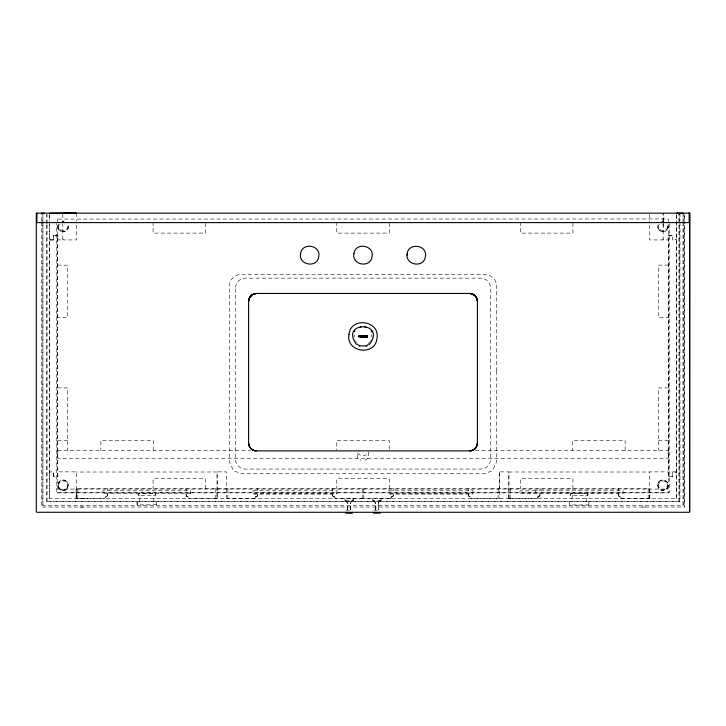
<?xml version="1.0" encoding="UTF-8"?>
<svg xmlns="http://www.w3.org/2000/svg" width="726" height="726" viewBox="0 0 726 726"><rect width="100%" height="100%" fill="white"/><g stroke="black" fill="none" stroke-linecap="round" stroke-linejoin="round"><path stroke-width="0.54" stroke-dasharray="3.63 2.72" d="M41.309 222.347L41.309 507.038L684.691 507.038L684.691 224.615L684.691 506.93M41.309 221.212L41.309 213.281M42.888 505.36L42.888 222.328M42.888 221.194L42.888 214.406L42.888 223.463M46.564 501.684L46.573 224.588M46.564 223.454L46.573 214.406M47.09 224.606L47.09 501.267L678.91 501.267L678.91 213.272M47.09 223.472L47.09 214.406M49.713 498.535L49.713 213.281L49.713 221.185M53.642 476.492L53.642 471.982L53.642 476.601L57.844 476.601L57.844 471.882L76.475 471.882L76.475 498.644M53.642 239.825L53.642 235.206L57.844 235.206L57.844 239.934L62.835 239.934L62.826 224.325M57.844 239.825L57.844 235.315M66.774 481.656C59.078 474.686 53.887 490.486 63.089 490.458C68.017 491.929 69.469 481.964 66.883 481.774M76.475 497.492L76.475 488.779M77.782 498.58L104.635 498.381C104.871 496.593 109.118 495.858 107.276 493.662M137.078 502.002L137.296 504.942M138.121 495.286L138.23 493.399L155.346 493.399L155.446 495.386L138.23 495.495L138.258 493.399M140.227 501.793L139.746 501.793L139.746 495.495M153.349 501.793C154.221 501.884 153.994 495.277 153.349 495.495M155.446 495.286L155.092 493.399M156.498 504.733L137.432 504.942M217.11 497.492L217.11 471.991L76.475 472.018M344.895 500.532L344.895 498.853M347.509 509.815L347.464 502.528L345.83 500.74L344.895 500.631L345.031 498.644M350.658 509.815L350.712 502.528L352.5 500.74L350.821 502.283M375.333 509.815C377.311 508.699 373.663 499.552 375.288 502.528M378.482 509.815L378.536 502.528L380.17 500.74M379.752 501.739L380.279 500.74M499.443 471.991L499.443 498.644M508.89 497.492L508.89 471.991L649.534 472.018M570.545 495.286L570.645 493.399L587.761 493.399L587.869 495.386L570.645 495.495L570.899 493.399M587.869 493.607L587.869 495.286L587.761 493.399M663.174 226.548L663.174 222.12L663.174 239.934L668.156 239.934L668.156 235.206L672.358 235.206L672.358 239.934L676.296 239.934M663.174 221.013L663.174 213.272L663.174 221.947M649.534 498.644L649.534 471.882L668.156 471.882L668.156 476.601L672.358 476.601L672.358 471.991M676.296 498.535L676.287 213.272M679.445 501.684L679.427 222.328M679.445 221.194L679.427 213.281M683.112 505.36L683.112 224.597M683.112 223.463L683.112 214.406L683.112 221.194M621.429 498.571L648.209 498.58M662.856 231.794L662.321 231.667M662.856 490.413L662.593 490.404M345.122 500.74L353.181 500.74L353.045 498.644M353.29 498.853L353.181 500.74M57.844 226.494C57.944 234.925 71.565 231.476 67.881 224.652A5.191 5.191 0 0 1 63.089 231.748L63.044 231.703A5.191 5.191 0 0 1 58.289 224.561L57.944 226.494M668.147 226.875L668.065 226.603M663.401 221.421L663.954 221.403L662.058 221.466M371.839 337.3L371.712 334.695M255.225 497.065C256.813 497.174 258.674 494.851 257.258 493.662M390.561 498.644C390.434 496.502 395.325 496.203 393.193 493.662M537.558 497.065L539.672 495.894L539.699 493.662M257.004 496.312L257.775 494.47M391.087 497.065L392.92 496.321L393.71 494.47M538.447 496.883L540.108 494.47M659.308 230.224L657.82 227.565L658.119 224.652A5.191 5.191 0 0 0 662.911 231.748L659.045 230.097M354.279 334.695L354.152 337.3M63.961 221.376L64.133 221.403A5.191 5.191 0 0 0 62.082 221.457L64.106 221.457M378.536 502.528L378.482 509.924M659.117 481.774C663.791 475.566 672.866 486.493 664.898 490.059C658.845 492.655 655.832 484.369 659.362 481.402M668.083 227.419L666.459 230.414L662.911 231.748A5.191 5.191 0 0 0 667.711 224.561L667.956 227.565M667.956 486.284L668.056 486.302A5.191 5.191 0 0 1 659.489 489.17L659.507 489.124A5.191 5.191 0 0 1 661.241 480.34L661.241 480.285A5.191 5.191 0 0 1 668.011 486.275L668.083 486.139M257.73 494.95L256.995 496.321L255.153 497.065L254.654 498.571M393.655 494.95L392.92 496.321L391.541 497.029M540.062 494.95C540.516 496.049 537.285 497.346 538.429 496.893M585.764 501.793C586.789 501.775 586.499 495.822 585.764 495.495M254.69 498.444L227.864 498.381M390.652 498.381L363.799 498.381M537.449 497.165L536.959 498.644L510.197 498.381L510.578 498.644M372.747 498.671L372.71 500.631M156.471 504.906L156.498 501.893M347.518 509.924L347.518 502.837L346.465 501.793M375.26 510.106L375.333 502.837M379.88 500.74C382.366 502.265 380.533 495.695 381.114 500.532M137.078 501.893L137.105 504.906M569.601 501.793L569.601 504.942L588.559 504.942M370.832 340.612L371.204 339.822M62.826 214.224L62.835 223.227M663.174 238.881L662.657 239.934L649.534 239.934L649.534 224.334M216.584 498.644L217.11 497.591M60.24 230.841L60.666 231.204L60.049 230.823M60.567 489.751L60.476 489.696A5.191 5.191 0 0 1 60.494 480.766L60.421 480.739A5.191 5.191 0 0 1 68.289 485.258L68.344 485.313A5.191 5.191 0 0 1 60.494 489.76L60.276 489.687M107.257 495.894L107.693 494.47L106.913 496.312L105.143 497.065M59.387 224.071C54.65 232.683 71.529 232.683 66.801 224.071M659.208 224.071C654.471 232.683 671.35 232.683 666.622 224.071M58.443 482.835L58.897 482.273L58.525 482.681M67.518 488.072L67.745 487.69M658.482 482.645L658.8 482L658.391 482.59M667.112 488.244L666.885 488.544M369.861 342.064L370.387 341.365M539.654 490.712L540.217 488.671M257.258 490.776L257.775 488.671M332.354 494.116L332.817 493.662M393.193 490.776L393.71 488.671M468.742 493.662C467.344 494.887 469.187 497.165 470.775 497.065M106.903 496.321L105.524 497.029M256.995 496.321L255.606 497.029M378.8 502.083L379.535 501.793M658.428 487.79L658.636 488.308L658.264 487.69M667.185 482.218L667.566 482.835L667.203 482.409M215.504 498.58L189.005 498.571M665.297 231.113L665.896 230.75M381.005 500.74L372.946 500.74M365.105 460.32L368.381 458.16L368.509 452.425C367.265 456.681 358.735 456.681 357.491 452.425L357.619 458.16L360.895 460.32M63.416 231.785L63.952 231.63M63.579 490.386L63.144 490.413M537.485 497.065L537.957 497.029M535.389 490.776L519.925 490.885L519.925 493.553L623.026 493.662L623.026 490.776L535.389 490.776L535.489 493.662M81.775 498.644L83.889 498.644M140.027 495.495L140.227 495.495M572.642 495.495C571.916 495.686 571.625 501.893 572.642 501.793M642.111 498.644L644.234 498.644M373.246 500.74L373.944 500.74M642.111 507.038L646.231 507.038M350.776 510.187L350.667 502.837M53.642 235.732L57.581 235.732L57.581 476.075L53.642 476.075L53.642 471.882L49.713 471.882L49.713 239.934L53.651 239.934L53.651 235.206M672.358 235.732L668.419 235.732L668.419 476.075L672.358 476.075M676.296 239.408L675.244 239.408L675.244 239.934M49.813 239.934L53.542 239.934M57.581 265.117L67.554 265.217L67.554 317.589L57.581 317.589M668.419 265.117L658.455 265.117L658.455 317.589L668.419 317.589M57.581 387.92L67.554 387.92L67.554 450.365M668.419 387.92L658.455 387.92L658.455 450.365M57.581 440.392L67.554 440.392M658.455 440.392L668.419 440.392M57.581 450.365L250.733 450.365M475.267 450.365L668.419 450.365M676.296 471.882L672.358 471.882L672.358 476.601M676.296 472.408L675.244 472.408L675.244 471.882M77.891 488.671L77.782 498.644M107.802 488.671L107.276 490.776M618.198 488.671L618.715 490.776M648.109 488.671L648.209 498.644M185.774 488.671L186.4 490.776M57.953 489.088L668.056 489.088M253.165 490.776L336.909 490.776M389.091 490.776L472.844 490.776M618.715 493.662L618.733 495.894L620.848 497.065M190.602 493.662L102.965 493.662L102.965 490.776L190.602 490.776L190.502 493.662M186.301 493.662L186.319 495.894L188.433 497.065M253.583 494.107L336.492 494.107M389.508 494.107L472.426 494.107M362.21 498.381L335.358 498.381C335.258 496.339 331.737 496.802 332.299 494.179M468.66 495.894L468.225 494.47L468.669 495.903L470.847 497.074L471.283 498.381L498.136 498.381M588.777 504.942L588.877 501.82M79.769 507.038L83.889 507.038M345.912 510.187L352.264 510.187M373.736 510.187L380.088 510.187M332.299 494.47L333.071 496.312L334.84 497.065M619.078 496.312L618.298 494.47C617.962 496.911 621.238 496.339 621.329 498.281M186.319 495.894L185.883 494.47L186.673 496.321L188.506 497.065L189.032 498.644M663.782 221.376L663.954 221.403A5.191 5.191 0 0 0 661.894 221.457M620.449 497.029L619.087 496.321L619.968 496.883M188.034 497.029L186.673 496.321M373.718 500.858L374.289 501.793M470.394 497.029L469.014 496.321M334.468 497.029L333.071 496.312L332.345 494.941M346.248 501.739L345.939 501.276M374.071 501.739L373.763 501.276M356.711 342.708L357.364 343.289M539.654 493.716L540.108 494.179M468.742 490.776L468.225 488.671M332.817 490.776L332.299 488.671M355.613 341.365L356.13 342.064M76.52 497.691L77.001 498.644L76.529 497.709M508.89 497.591L509.416 498.644M62.826 238.881L63.353 239.934L76.475 239.934L76.475 222.12M354.787 339.822L355.168 340.612M618.352 494.941L618.488 495.431M683.112 222.328L683.112 505.468L42.888 505.468L42.888 224.597M679.963 213.272L679.963 221.203M679.963 222.338L679.963 502.21M679.427 501.675L46.573 501.675M676.296 214.406L676.296 498.644L49.713 498.644L49.713 472.408L50.756 472.408L50.756 471.882M669.762 223.662L669.762 492.346L56.238 492.346L56.238 223.662M668.156 450.356L668.156 458.242L57.844 458.242L57.844 450.365M649.834 498.635L649.834 488.671L76.067 488.671L76.067 498.635M649.534 214.379L649.534 223.227M625.131 450.365L625.131 440.392L572.651 440.392L572.651 450.365M572.914 223.245L572.914 233.11L520.442 233.11L520.442 223.245M572.914 488.671L572.914 478.706L520.433 478.706L520.433 488.671M510.197 488.671L510.197 498.644M508.89 498.644L508.89 471.882L499.443 471.882L499.443 488.671M498.136 488.671L498.136 498.644M472.953 490.776L472.953 493.662L388.982 493.662L388.982 490.776M389.245 223.245L389.245 233.11L336.764 233.11L336.764 223.245M389.245 449.267L389.245 440.392L336.764 440.392L336.764 450.365M389.245 488.671L389.245 478.706L336.764 478.706L336.764 488.671M363.799 488.671L363.799 498.644M362.21 488.671L362.21 498.644M337.018 490.776L337.018 493.662L253.056 493.662L253.056 490.776M227.864 488.671L227.864 498.644M226.557 498.644L226.557 471.882L217.11 471.882L217.11 498.644M215.794 488.671L215.794 498.644M205.567 223.245L205.567 233.11L153.086 233.11L153.086 223.245M205.567 488.671L205.567 478.706L153.086 478.706L153.086 488.671M153.349 450.365L153.349 440.392L100.869 440.392L100.869 450.365M76.475 213.272L76.475 221.022M50.756 239.934L50.766 239.408L49.713 239.408L49.713 222.31M57.581 219.071L57.581 492.872L668.419 492.872L668.419 218.943L57.581 219.071M235.26 288.803L235.26 458.378C235.151 463.778 239.553 469.087 245.134 469.06L480.866 469.06C486.447 469.087 490.849 463.778 490.74 458.378L490.74 288.803C490.849 283.403 486.447 278.103 480.866 278.131L245.134 278.131C239.553 278.103 235.151 283.403 235.26 288.803M684.691 214.415L684.691 223.481L684.691 214.415M496.702 370.977L496.584 461.908L492.428 470.775L485.068 473.425L240.932 473.425L233.572 470.775L229.416 461.908L229.416 285.999A11.498 11.498 0 0 1 240.932 274.473L485.068 274.482A11.498 11.498 0 0 1 496.584 285.999L496.702 370.977M58.715 484.387C57.363 489.977 66.583 491.811 67.464 486.13C68.825 480.548 59.596 478.715 58.715 484.387M658.536 484.396C657.175 489.977 666.404 491.811 667.285 486.13C668.646 480.548 659.417 478.715 658.536 484.396M649.053 498.544L649.534 497.591L649.053 498.544M369.28 342.708L368.636 343.289L369.28 342.708"/><path stroke-width="1.09" d="M248.601 443.014L248.601 301.326C248.51 297.125 252.267 293.368 256.469 293.458L469.531 293.458C473.733 293.368 477.49 297.125 477.399 301.326L477.399 443.014C477.49 447.225 473.733 450.982 469.531 450.891L256.469 450.891C252.267 450.982 248.51 447.225 248.601 443.014C248.573 446.726 251.441 450.147 255.098 450.764L253.628 450.356M689.7 213.272L689.636 511.83L689.7 213.163L36.3 213.163L36.3 511.766L36.817 512.284L689.183 512.284M407.123 255.153C406.705 242.166 428.122 244.172 425.363 256.822C423.694 268.584 404.636 264.999 407.277 253.474M477.399 443.014C477.427 446.726 474.559 450.147 470.902 450.764M361.176 336.692C358.571 338.733 361.058 333.17 361.076 337.009M360.94 336.828C360.904 333.996 359.061 338.08 360.976 336.692M476.882 445.837L477.281 444.366C476.673 448.033 473.252 450.919 469.531 450.891M373.5 513.128L380.324 513.128M249.853 297.07L248.601 301.245C248.582 297.07 252.294 293.395 256.469 293.458L252.113 294.774L249.853 297.07L250.86 295.809M354.379 331.818L354.869 331.002M475.158 448.523L476.165 447.252M475.058 448.623L476.084 447.379M249.935 296.952L250.969 295.7M369.507 344.36C386.967 320.956 339.024 320.965 356.484 344.36M360.35 337.045L360.867 336.937M360.105 335.911L360.768 335.839M367.547 344.941L368.363 344.46M365.977 346.257L366.929 345.921M365.831 345.776L366.739 345.458M471.047 450.737L472.508 450.301M253.519 294.03L254.98 293.603M360.16 327.081L361.085 326.845M364.879 345.903L361.112 345.903M36.962 213.163L36.854 222.61L689.146 222.61L689.146 213.163M41.391 213.172L44.232 213.163M49.813 213.172L62.726 213.163M74.215 213.163L76.366 213.163L63.452 212.664M676.913 213.163L683.066 213.163M689.028 213.163L689.627 213.163M352.255 513.336L345.676 513.128M470.875 293.576L469.531 293.458C473.733 293.395 477.463 297.125 477.399 301.326C477.427 297.606 474.55 294.184 470.875 293.576L472.345 293.976M256.469 450.891C252.748 450.919 249.327 448.033 248.719 444.366M364.906 326.845L365.831 327.081M471.02 293.603L473.887 294.774M359.261 345.458L360.16 345.776M359.071 345.921L360.014 346.257M252.094 449.557L253.492 450.301M357.628 344.46L358.444 344.941M371.122 331.002L371.612 331.818M476.147 297.07L476.873 298.486M367.501 337.254L367.329 335.73L366.176 335.594L366.176 337.254L366.385 336.51L367.256 337.254M361.457 336.419L361.457 337.254L361.666 336.474L362.637 336.474C362.818 339.096 362.873 333.887 362.637 336.265L361.666 336.265L361.457 335.594L361.457 336.419M364.37 337.045L363.127 337.254L363.127 335.594L363.336 337.045L364.37 337.045M348.952 334.568C345.721 352.546 375.514 356.466 376.985 338.262C380.252 320.302 350.486 316.373 348.952 334.568M300.637 253.474C298.005 264.999 317.053 268.584 318.723 256.822C321.364 245.297 302.306 241.713 300.637 253.474M353.952 253.474C351.32 264.999 370.369 268.584 372.048 256.822C374.68 245.297 355.631 241.713 353.952 253.474M367.256 336.084L366.385 336.301L366.385 335.766L367.256 336.084M359.515 335.594L358.889 336.265C359.742 338.307 356.602 335.648 359.515 335.594M365.904 335.594L364.652 335.594L364.652 337.254L365.904 337.254L364.86 337.045L364.86 336.474L365.759 336.474L364.86 335.802L365.904 335.594"/></g></svg>
